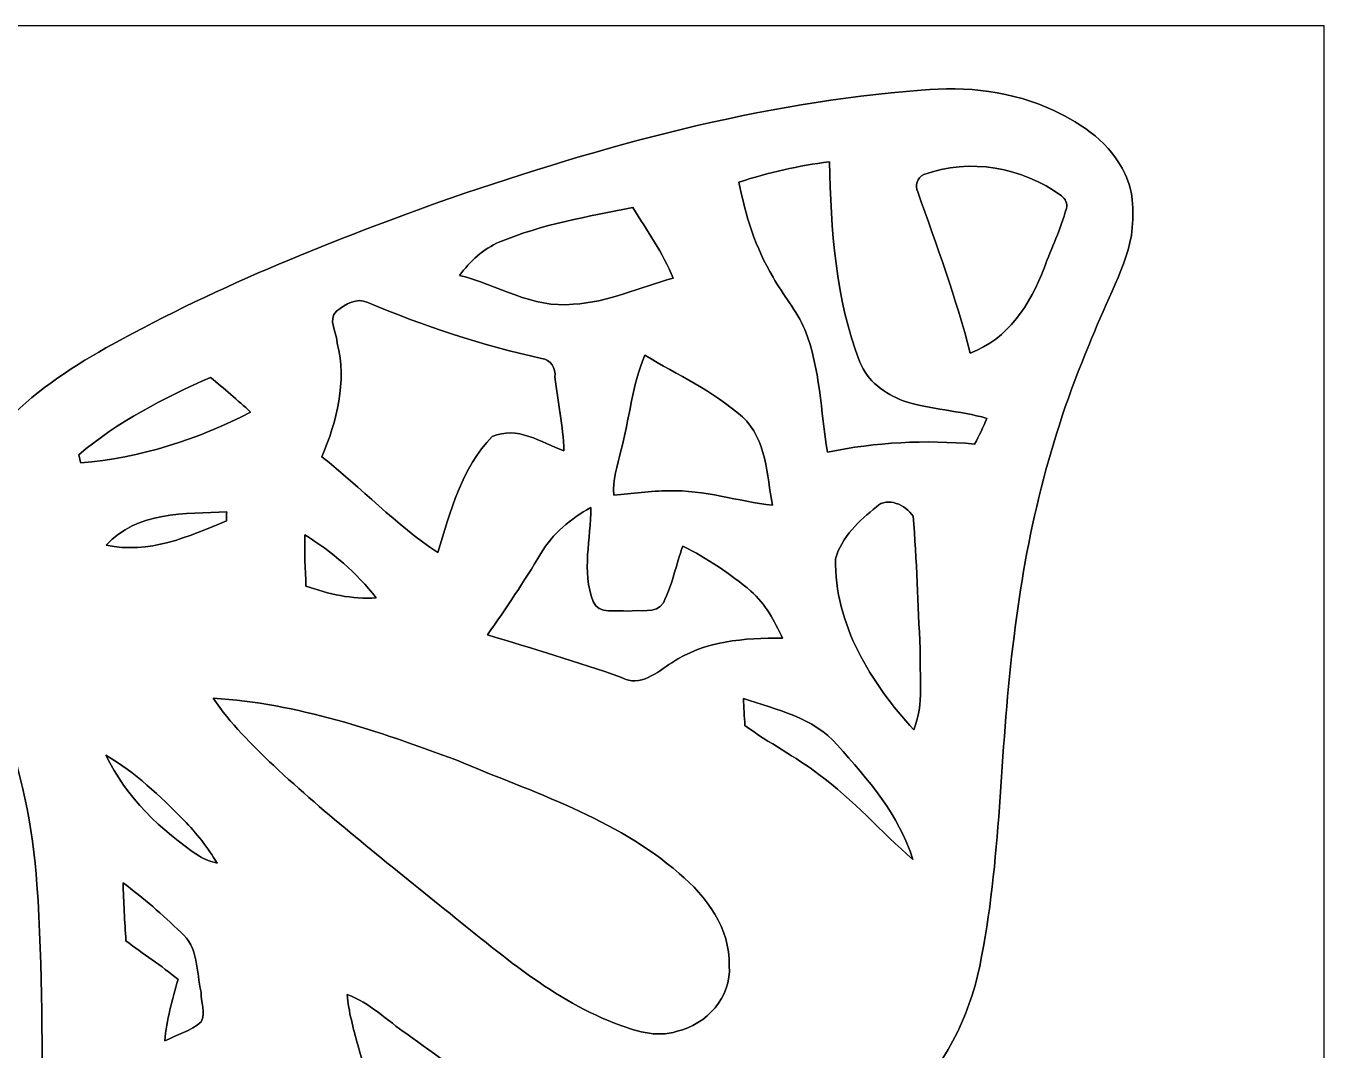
# Model space of a CAD drawing. Header units: centimetres. Extents: x -16.8 to 16.8, y -16.7 to 16.7.
# Drawn here: x 0 to 16.77, y 3.44 to 16.67 of the extents above; entities that cross this region are included whole.
import ezdxf

# ---------------------------------------------------------------- set-up
doc = ezdxf.new("R2010")
doc.units = ezdxf.units.CM
doc.header["$MEASUREMENT"] = 0
doc.layers.add('Layer 1', color=7, linetype='Continuous')

msp = doc.modelspace()

# ---------------------------------------------------------------- linework, layer by layer
at = {"layer": 'Layer 1', "color": 7}
for points, knots in [([(-16.77458, 16.66875), (-16.77458, 16.66875), (16.77458, 16.66875), (16.77458, 16.66875), (16.77458, 16.66875), (16.77458, 16.66875), (16.77458, -16.66875), (16.77458, -16.66875), (16.77458, -16.66875), (16.77458, -16.66875), (-16.77458, -16.66875), (-16.77458, -16.66875), (-16.77458, -16.66875), (-16.77458, -16.66875), (-16.77458, 16.66875), (-16.77458, 16.66875), (-16.77458, 16.66875), (-16.77458, 16.66875), (-16.77458, 16.66875), (-16.77458, 16.66875)], [0, 0, 0, 0, 0.16666667, 0.16666667, 0.16666667, 0.16666667, 0.33333333, 0.33333333, 0.33333333, 0.33333333, 0.5, 0.5, 0.5, 0.5, 0.66666667, 0.66666667, 0.66666667, 0.66666667, 1, 1, 1, 1]), ([(11.56935, 15.83902), (9.48514, 15.68521), (7.45666, 15.11759), (5.4864, 14.44625), (5.4864, 14.44625), (3.9938, 13.91391), (2.51389, 13.32865), (1.1243, 12.56171), (1.1243, 12.56171), (0.63817, 12.28901), (0.15769, 11.99056), (-0.22931, 11.58346), (-0.22931, 11.58346), (-0.63359, 11.84451), (-1.04916, 12.08793), (-1.4672, 12.32606), (-1.4672, 12.32606), (-3.82094, 13.61793), (-6.35494, 14.59054), (-8.98313, 15.14651), (-8.98313, 15.14651), (-10.01324, 15.35148), (-11.06135, 15.55821), (-12.11686, 15.46225), (-12.11686, 15.46225), (-12.77761, 15.41886), (-13.46623, 15.23824), (-13.95695, 14.76834), (-13.95695, 14.76834), (-14.19648, 14.5348), (-14.4339, 14.23705), (-14.4085, 13.88181), (-14.4085, 13.88181), (-14.43249, 13.35969), (-14.21201, 12.87392), (-14.02362, 12.39908), (-14.02362, 12.39908), (-13.12157, 10.26936), (-12.72081, 7.93609), (-12.82136, 5.62681), (-12.82136, 5.62681), (-12.81465, 4.89373), (-12.81677, 4.13314), (-12.5409, 3.44099), (-12.5409, 3.44099), (-12.26679, 2.84939), (-11.80324, 2.33468), (-11.20951, 2.05387), (-11.20951, 2.05387), (-10.32722, 1.63442), (-9.30204, 1.67887), (-8.3753, 1.91523), (-8.3753, 1.91523), (-7.25276, 2.19851), (-6.32848, 2.93335), (-5.43772, 3.63855), (-5.43772, 3.63855), (-5.1629, 3.8421), (-4.91102, 4.08446), (-4.60269, 4.23862), (-4.60269, 4.23862), (-4.98616, 2.85327), (-5.70195, 1.59314), (-6.43467, 0.36759), (-6.43467, 0.36759), (-7.99148, -2.29306), (-10.30182, -4.37515), (-12.2241, -6.75534), (-12.2241, -6.75534), (-12.93424, -7.66904), (-13.65074, -8.63494), (-13.93084, -9.77829), (-13.93084, -9.77829), (-14.09206, -10.36708), (-14.03244, -11.00455), (-13.81972, -11.57252), (-13.81972, -11.57252), (-13.47188, -11.45011), (-13.1505, -11.26243), (-12.79878, -11.14989), (-12.79878, -11.14989), (-11.67836, -10.75055), (-10.46268, -10.87332), (-9.31016, -11.04512), (-9.31016, -11.04512), (-9.16376, -11.05888), (-9.16728, -11.25149), (-9.12707, -11.35168), (-9.12707, -11.35168), (-8.98772, -12.02619), (-8.73972, -12.67248), (-8.46631, -13.3029), (-8.46631, -13.3029), (-8.16363, -13.91144), (-7.84013, -14.52598), (-7.35859, -15.01387), (-7.35859, -15.01387), (-6.94231, -15.45378), (-6.39833, -15.79845), (-5.7852, -15.86124), (-5.7852, -15.86124), (-5.67584, -15.14828), (-5.60423, -14.42826), (-5.43031, -13.72658), (-5.43031, -13.72658), (-5.11704, -12.33241), (-4.60657, -10.97774), (-3.86398, -9.75395), (-3.86398, -9.75395), (-3.39055, -8.99301), (-3.02366, -8.17245), (-2.6737, -7.34942), (-2.6737, -7.34942), (-1.78647, -5.14209), (-1.31339, -2.77707), (-1.18957, -0.40464), (-1.18957, -0.40464), (-1.149, 0.98672), (-1.08268, 2.37702), (-1.05304, 3.76837), (-1.05304, 3.76837), (-1.03646, 4.88915), (-0.95532, 6.01733), (-0.68545, 7.10847), (-0.68545, 7.10847), (-0.63324, 7.35894), (-0.51823, 7.60377), (-0.3302, 7.78087), (-0.3302, 7.78087), (-0.06703, 7.0739), (0.09419, 6.3306), (0.14252, 5.57706), (0.14252, 5.57706), (0.2921, 3.41171), (0.12876, 1.24072), (0.22013, -0.92639), (0.22013, -0.92639), (0.2921, -2.41053), (0.51435, -3.89572), (0.96379, -5.31424), (0.96379, -5.31424), (1.64924, -7.49829), (2.78201, -9.50101), (3.60927, -11.62861), (3.60927, -11.62861), (4.05906, -12.76914), (4.15043, -14.01198), (4.6041, -15.1511), (4.6041, -15.1511), (4.72334, -15.61888), (5.09482, -15.95049), (5.30613, -16.37277), (5.30613, -16.37277), (5.36011, -16.29939), (5.41196, -16.22425), (5.45677, -16.14523), (5.45677, -16.14523), (6.40927, -14.39369), (7.33672, -12.62839), (8.30404, -10.88496), (8.30404, -10.88496), (10.03864, -10.83028), (11.77466, -10.8137), (13.50927, -10.74914), (13.50927, -10.74914), (13.40802, -10.17235), (13.1505, -9.63965), (12.88979, -9.12072), (12.88979, -9.12072), (12.32112, -8.06979), (11.61097, -7.10283), (10.86838, -6.16938), (10.86838, -6.16938), (10.2362, -5.37245), (9.55075, -4.62033), (8.86037, -3.87456), (8.86037, -3.87456), (7.7156, -2.63596), (6.64245, -1.32151), (5.77215, 0.12629), (5.77215, 0.12629), (5.13327, 1.18322), (4.62703, 2.32198), (4.28766, 3.50943), (4.28766, 3.50943), (4.23086, 3.72392), (4.16913, 3.93876), (4.15114, 4.16066), (4.15114, 4.16066), (4.44324, 4.05377), (4.66866, 3.82587), (4.92125, 3.65196), (4.92125, 3.65196), (5.67866, 3.10162), (6.4583, 2.55376), (7.34236, 2.22567), (7.34236, 2.22567), (7.85319, 2.02988), (8.38976, 1.87008), (8.94292, 1.88419), (8.94292, 1.88419), (9.86437, 1.84503), (10.76254, 2.2412), (11.44587, 2.84163), (11.44587, 2.84163), (11.93482, 3.32423), (12.23222, 3.97969), (12.34899, 4.65138), (12.34899, 4.65138), (12.61463, 6.01416), (12.58323, 7.41257), (12.7702, 8.78558), (12.7702, 8.78558), (12.9226, 10.07322), (13.22705, 11.34886), (13.73646, 12.54337), (13.73646, 12.54337), (13.91214, 13.02103), (14.18308, 13.46306), (14.28785, 13.96506), (14.28785, 13.96506), (14.31325, 14.23106), (14.32701, 14.51998), (14.19895, 14.76375), (14.19895, 14.76375), (14.02397, 15.14898), (13.65532, 15.40404), (13.28208, 15.57549), (13.28208, 15.57549), (12.7508, 15.82667), (12.15002, 15.89617), (11.56935, 15.83902)], [0, 0, 0, 0, 0.01694915, 0.01694915, 0.01694915, 0.01694915, 0.03389831, 0.03389831, 0.03389831, 0.03389831, 0.05084746, 0.05084746, 0.05084746, 0.05084746, 0.06779661, 0.06779661, 0.06779661, 0.06779661, 0.08474576, 0.08474576, 0.08474576, 0.08474576, 0.10169492, 0.10169492, 0.10169492, 0.10169492, 0.11864407, 0.11864407, 0.11864407, 0.11864407, 0.13559322, 0.13559322, 0.13559322, 0.13559322, 0.15254237, 0.15254237, 0.15254237, 0.15254237, 0.16949153, 0.16949153, 0.16949153, 0.16949153, 0.18644068, 0.18644068, 0.18644068, 0.18644068, 0.20338983, 0.20338983, 0.20338983, 0.20338983, 0.22033898, 0.22033898, 0.22033898, 0.22033898, 0.23728814, 0.23728814, 0.23728814, 0.23728814, 0.25423729, 0.25423729, 0.25423729, 0.25423729, 0.27118644, 0.27118644, 0.27118644, 0.27118644, 0.28813559, 0.28813559, 0.28813559, 0.28813559, 0.30508475, 0.30508475, 0.30508475, 0.30508475, 0.3220339, 0.3220339, 0.3220339, 0.3220339, 0.33898305, 0.33898305, 0.33898305, 0.33898305, 0.3559322, 0.3559322, 0.3559322, 0.3559322, 0.37288136, 0.37288136, 0.37288136, 0.37288136, 0.38983051, 0.38983051, 0.38983051, 0.38983051, 0.40677966, 0.40677966, 0.40677966, 0.40677966, 0.42372881, 0.42372881, 0.42372881, 0.42372881, 0.44067797, 0.44067797, 0.44067797, 0.44067797, 0.45762712, 0.45762712, 0.45762712, 0.45762712, 0.47457627, 0.47457627, 0.47457627, 0.47457627, 0.49152542, 0.49152542, 0.49152542, 0.49152542, 0.50847458, 0.50847458, 0.50847458, 0.50847458, 0.52542373, 0.52542373, 0.52542373, 0.52542373, 0.54237288, 0.54237288, 0.54237288, 0.54237288, 0.55932203, 0.55932203, 0.55932203, 0.55932203, 0.57627119, 0.57627119, 0.57627119, 0.57627119, 0.59322034, 0.59322034, 0.59322034, 0.59322034, 0.61016949, 0.61016949, 0.61016949, 0.61016949, 0.62711864, 0.62711864, 0.62711864, 0.62711864, 0.6440678, 0.6440678, 0.6440678, 0.6440678, 0.66101695, 0.66101695, 0.66101695, 0.66101695, 0.6779661, 0.6779661, 0.6779661, 0.6779661, 0.69491525, 0.69491525, 0.69491525, 0.69491525, 0.71186441, 0.71186441, 0.71186441, 0.71186441, 0.72881356, 0.72881356, 0.72881356, 0.72881356, 0.74576271, 0.74576271, 0.74576271, 0.74576271, 0.76271186, 0.76271186, 0.76271186, 0.76271186, 0.77966102, 0.77966102, 0.77966102, 0.77966102, 0.79661017, 0.79661017, 0.79661017, 0.79661017, 0.81355932, 0.81355932, 0.81355932, 0.81355932, 0.83050847, 0.83050847, 0.83050847, 0.83050847, 0.84745763, 0.84745763, 0.84745763, 0.84745763, 0.86440678, 0.86440678, 0.86440678, 0.86440678, 0.88135593, 0.88135593, 0.88135593, 0.88135593, 0.89830508, 0.89830508, 0.89830508, 0.89830508, 0.91525424, 0.91525424, 0.91525424, 0.91525424, 0.93220339, 0.93220339, 0.93220339, 0.93220339, 0.94915254, 0.94915254, 0.94915254, 0.94915254, 0.96610169, 0.96610169, 0.96610169, 0.96610169, 1, 1, 1, 1]), ([(11.6011, 14.74893), (12.19165, 14.96695), (12.87956, 14.84595), (13.38192, 14.47518), (13.38192, 14.47518), (13.43166, 14.43637), (13.46588, 14.37746), (13.44436, 14.3129), (13.44436, 14.3129), (13.37557, 14.04726), (13.25069, 13.79961), (13.15649, 13.54243), (13.15649, 13.54243), (12.98434, 13.07677), (12.68942, 12.62239), (12.20188, 12.44388), (12.20188, 12.44388), (12.01984, 13.15226), (11.76972, 13.83877), (11.52384, 14.52598), (11.52384, 14.52598), (11.48221, 14.60782), (11.51714, 14.71083), (11.6011, 14.74893)], [0, 0, 0, 0, 0.14285714, 0.14285714, 0.14285714, 0.14285714, 0.28571429, 0.28571429, 0.28571429, 0.28571429, 0.42857143, 0.42857143, 0.42857143, 0.42857143, 0.57142857, 0.57142857, 0.57142857, 0.57142857, 0.71428571, 0.71428571, 0.71428571, 0.71428571, 1, 1, 1, 1]), ([(9.21385, 14.65192), (9.59344, 14.77716), (9.98573, 14.86535), (10.3826, 14.91403), (10.3826, 14.91403), (10.40271, 14.04197), (10.45916, 13.1505), (10.77701, 12.32852), (10.77701, 12.32852), (10.87155, 12.08229), (11.09804, 11.9193), (11.33651, 11.82864), (11.33651, 11.82864), (11.68788, 11.71328), (12.06394, 11.70376), (12.41813, 11.60145), (12.41813, 11.60145), (12.37156, 11.48821), (12.31829, 11.37779), (12.25973, 11.27019), (12.25973, 11.27019), (11.62297, 11.32452), (10.98268, 11.297), (10.35685, 11.16365), (10.35685, 11.16365), (10.26936, 11.69317), (10.26513, 12.24315), (10.06651, 12.74868), (10.06651, 12.74868), (9.95962, 12.9921), (9.78217, 13.19495), (9.65482, 13.42672), (9.65482, 13.42672), (9.42693, 13.80067), (9.29816, 14.22471), (9.21385, 14.65192)], [0, 0, 0, 0, 0.1, 0.1, 0.1, 0.1, 0.2, 0.2, 0.2, 0.2, 0.3, 0.3, 0.3, 0.3, 0.4, 0.4, 0.4, 0.4, 0.5, 0.5, 0.5, 0.5, 0.6, 0.6, 0.6, 0.6, 0.7, 0.7, 0.7, 0.7, 0.8, 0.8, 0.8, 0.8, 1, 1, 1, 1]), ([(6.12175, 13.87934), (6.66997, 14.11041), (7.26264, 14.2053), (7.84225, 14.32419), (7.84225, 14.32419), (8.02499, 14.02609), (8.23419, 13.73893), (8.3626, 13.41155), (8.3626, 13.41155), (7.93432, 13.29796), (7.52087, 13.09582), (7.07178, 13.07677), (7.07178, 13.07677), (6.54685, 13.01609), (6.09282, 13.32971), (5.6007, 13.44789), (5.6007, 13.44789), (5.74005, 13.62816), (5.90762, 13.79185), (6.12175, 13.87934)], [0, 0, 0, 0, 0.16666667, 0.16666667, 0.16666667, 0.16666667, 0.33333333, 0.33333333, 0.33333333, 0.33333333, 0.5, 0.5, 0.5, 0.5, 0.66666667, 0.66666667, 0.66666667, 0.66666667, 1, 1, 1, 1]), ([(4.01496, 12.98751), (4.12785, 13.07183), (4.27461, 13.17025), (4.41643, 13.09723), (4.41643, 13.09723), (5.14315, 12.7949), (5.89209, 12.53984), (6.66291, 12.3758), (6.66291, 12.3758), (6.77827, 12.35851), (6.85271, 12.25585), (6.83577, 12.13238), (6.83577, 12.13238), (6.8774, 11.81664), (6.94055, 11.50161), (6.95219, 11.1827), (6.95219, 11.1827), (6.65939, 11.28924), (6.34541, 11.51149), (6.02615, 11.36544), (6.02615, 11.36544), (5.62857, 10.96222), (5.48287, 10.39389), (5.32095, 9.86896), (5.32095, 9.86896), (4.78049, 10.22879), (4.33141, 10.70539), (3.82199, 11.10544), (3.82199, 11.10544), (4.02096, 11.56194), (4.14726, 12.07629), (4.02308, 12.57053), (4.02308, 12.57053), (4.02661, 12.70035), (3.88902, 12.87956), (4.01496, 12.98751)], [0, 0, 0, 0, 0.1, 0.1, 0.1, 0.1, 0.2, 0.2, 0.2, 0.2, 0.3, 0.3, 0.3, 0.3, 0.4, 0.4, 0.4, 0.4, 0.5, 0.5, 0.5, 0.5, 0.6, 0.6, 0.6, 0.6, 0.7, 0.7, 0.7, 0.7, 0.8, 0.8, 0.8, 0.8, 1, 1, 1, 1]), ([(7.68703, 11.18094), (7.79886, 11.59087), (7.83096, 12.02196), (7.99712, 12.41566), (7.99712, 12.41566), (8.42433, 12.16413), (8.88365, 11.95141), (9.25795, 11.62085), (9.25795, 11.62085), (9.57474, 11.32487), (9.5698, 10.8712), (9.64777, 10.47856), (9.64777, 10.47856), (9.19974, 10.53077), (8.76335, 10.67999), (8.30827, 10.66624), (8.30827, 10.66624), (8.06944, 10.66624), (7.83378, 10.62637), (7.59672, 10.61014), (7.59672, 10.61014), (7.57414, 10.80453), (7.64646, 10.99326), (7.68703, 11.18094)], [0, 0, 0, 0, 0.14285714, 0.14285714, 0.14285714, 0.14285714, 0.28571429, 0.28571429, 0.28571429, 0.28571429, 0.42857143, 0.42857143, 0.42857143, 0.42857143, 0.57142857, 0.57142857, 0.57142857, 0.57142857, 0.71428571, 0.71428571, 0.71428571, 0.71428571, 1, 1, 1, 1]), ([(0.68263, 11.13155), (1.18674, 11.56017), (1.78188, 11.86498), (2.38407, 12.13132), (2.38407, 12.13132), (2.56046, 11.98598), (2.73403, 11.8364), (2.90371, 11.68259), (2.90371, 11.68259), (2.22497, 11.32593), (1.47285, 11.09098), (0.70732, 11.02536), (0.70732, 11.02536), (0.70132, 11.05182), (0.68897, 11.10509), (0.68263, 11.13155)], [0, 0, 0, 0, 0.2, 0.2, 0.2, 0.2, 0.4, 0.4, 0.4, 0.4, 0.6, 0.6, 0.6, 0.6, 1, 1, 1, 1]), ([(10.9915, 10.46021), (11.13402, 10.59709), (11.36932, 10.48067), (11.46351, 10.34027), (11.46351, 10.34027), (11.51255, 9.77018), (11.52701, 9.19727), (11.55453, 8.62577), (11.55453, 8.62577), (11.54465, 8.27864), (11.60921, 7.91069), (11.47198, 7.58014), (11.47198, 7.58014), (10.92094, 8.18268), (10.44399, 8.94539), (10.46127, 9.78888), (10.46127, 9.78888), (10.54065, 10.0711), (10.77031, 10.281), (10.9915, 10.46021)], [0, 0, 0, 0, 0.16666667, 0.16666667, 0.16666667, 0.16666667, 0.33333333, 0.33333333, 0.33333333, 0.33333333, 0.5, 0.5, 0.5, 0.5, 0.66666667, 0.66666667, 0.66666667, 0.66666667, 1, 1, 1, 1]), ([(6.6548, 9.85767), (6.80508, 10.11449), (7.04144, 10.30499), (7.29756, 10.44998), (7.29756, 10.44998), (7.30532, 10.04605), (7.17409, 9.62589), (7.33143, 9.23607), (7.33143, 9.23607), (7.39669, 9.05722), (7.63834, 9.13871), (7.77875, 9.1126), (7.77875, 9.1126), (7.92162, 9.138), (8.14387, 9.06674), (8.23701, 9.2202), (8.23701, 9.2202), (8.35342, 9.45127), (8.39929, 9.71021), (8.48889, 9.95221), (8.48889, 9.95221), (8.80427, 9.79417), (9.09955, 9.59697), (9.36872, 9.36872), (9.36872, 9.36872), (9.55887, 9.21032), (9.67352, 8.98278), (9.77724, 8.76159), (9.77724, 8.76159), (9.28511, 8.7697), (8.76617, 8.72596), (8.34496, 8.44621), (8.34496, 8.44621), (8.15516, 8.32414), (7.94067, 8.12306), (7.69761, 8.25676), (7.69761, 8.25676), (7.12576, 8.45926), (6.54297, 8.62718), (5.96406, 8.8071), (5.96406, 8.8071), (6.20607, 9.14929), (6.43996, 9.49748), (6.6548, 9.85767)], [0, 0, 0, 0, 0.08333333, 0.08333333, 0.08333333, 0.08333333, 0.16666667, 0.16666667, 0.16666667, 0.16666667, 0.25, 0.25, 0.25, 0.25, 0.33333333, 0.33333333, 0.33333333, 0.33333333, 0.41666667, 0.41666667, 0.41666667, 0.41666667, 0.5, 0.5, 0.5, 0.5, 0.58333333, 0.58333333, 0.58333333, 0.58333333, 0.66666667, 0.66666667, 0.66666667, 0.66666667, 0.75, 0.75, 0.75, 0.75, 0.83333333, 0.83333333, 0.83333333, 0.83333333, 1, 1, 1, 1]), ([(1.03752, 9.96527), (1.43016, 10.39989), (2.05916, 10.37026), (2.59397, 10.3946), (2.59397, 10.3946), (2.59362, 10.36602), (2.59256, 10.30887), (2.59186, 10.2803), (2.59186, 10.2803), (2.10361, 10.07039), (1.57903, 9.84567), (1.03752, 9.96527)], [0, 0, 0, 0, 0.25, 0.25, 0.25, 0.25, 0.5, 0.5, 0.5, 0.5, 1, 1, 1, 1]), ([(3.60574, 10.09615), (3.95429, 9.87884), (4.27249, 9.60861), (4.52649, 9.28441), (4.52649, 9.28441), (4.21675, 9.25971), (3.90913, 9.33485), (3.61809, 9.43434), (3.61809, 9.43434), (3.61315, 9.65482), (3.59339, 9.87566), (3.60574, 10.09615)], [0, 0, 0, 0, 0.25, 0.25, 0.25, 0.25, 0.5, 0.5, 0.5, 0.5, 1, 1, 1, 1]), ([(2.42006, 7.98654), (3.50767, 7.92409), (4.55189, 7.56179), (5.56648, 7.18749), (5.56648, 7.18749), (6.55567, 6.76734), (7.61506, 6.44313), (8.44127, 5.72523), (8.44127, 5.72523), (8.79299, 5.42678), (9.10308, 5.01897), (9.08685, 4.53319), (9.08685, 4.53319), (9.12354, 4.13279), (8.79263, 3.77014), (8.4134, 3.68794), (8.4134, 3.68794), (8.1407, 3.59445), (7.86095, 3.69711), (7.60448, 3.79166), (7.60448, 3.79166), (6.74723, 4.12468), (6.05861, 4.75086), (5.34705, 5.31248), (5.34705, 5.31248), (4.62139, 5.90127), (3.88479, 6.47876), (3.20111, 7.11694), (3.20111, 7.11694), (2.92417, 7.39034), (2.6349, 7.65951), (2.42006, 7.98654)], [0, 0, 0, 0, 0.11111111, 0.11111111, 0.11111111, 0.11111111, 0.22222222, 0.22222222, 0.22222222, 0.22222222, 0.33333333, 0.33333333, 0.33333333, 0.33333333, 0.44444444, 0.44444444, 0.44444444, 0.44444444, 0.55555556, 0.55555556, 0.55555556, 0.55555556, 0.66666667, 0.66666667, 0.66666667, 0.66666667, 0.77777778, 0.77777778, 0.77777778, 0.77777778, 1, 1, 1, 1]), ([(9.27171, 7.98548), (9.69716, 7.83766), (10.1787, 7.74206), (10.48526, 7.38117), (10.48526, 7.38117), (10.87931, 6.94231), (11.28571, 6.47912), (11.46034, 5.90409), (11.46034, 5.90409), (11.04971, 6.26286), (10.69093, 6.68091), (10.24749, 7.00158), (10.24749, 7.00158), (9.94516, 7.23724), (9.60014, 7.40798), (9.29146, 7.63411), (9.29146, 7.63411), (9.28299, 7.75194), (9.277, 7.868), (9.27171, 7.98548)], [0, 0, 0, 0, 0.16666667, 0.16666667, 0.16666667, 0.16666667, 0.33333333, 0.33333333, 0.33333333, 0.33333333, 0.5, 0.5, 0.5, 0.5, 0.66666667, 0.66666667, 0.66666667, 0.66666667, 1, 1, 1, 1]), ([(1.03223, 7.25382), (1.41005, 7.02874), (1.7332, 6.72606), (2.03835, 6.41279), (2.03835, 6.41279), (2.2031, 6.24487), (2.35338, 6.06108), (2.46944, 5.85576), (2.46944, 5.85576), (2.39148, 5.88081), (2.31175, 5.90268), (2.2419, 5.94642), (2.2419, 5.94642), (1.74625, 6.2805), (1.29328, 6.70772), (1.03223, 7.25382)], [0, 0, 0, 0, 0.2, 0.2, 0.2, 0.2, 0.4, 0.4, 0.4, 0.4, 0.6, 0.6, 0.6, 0.6, 1, 1, 1, 1]), ([(1.25413, 5.60564), (1.51589, 5.40702), (1.76565, 5.19254), (2.00201, 4.96464), (2.00201, 4.96464), (2.22991, 4.77732), (2.2038, 4.45417), (2.26201, 4.19276), (2.26201, 4.19276), (2.25743, 4.0707), (2.33186, 3.92395), (2.26201, 3.80753), (2.26201, 3.80753), (2.13113, 3.68723), (1.95051, 3.64137), (1.79458, 3.5627), (1.79458, 3.5627), (1.81257, 3.83364), (1.89442, 4.09504), (1.96497, 4.35575), (1.96497, 4.35575), (1.74943, 4.5339), (1.51553, 4.68736), (1.29117, 4.85387), (1.29117, 4.85387), (1.27776, 5.10434), (1.26153, 5.35481), (1.25413, 5.60564)], [0, 0, 0, 0, 0.125, 0.125, 0.125, 0.125, 0.25, 0.25, 0.25, 0.25, 0.375, 0.375, 0.375, 0.375, 0.5, 0.5, 0.5, 0.5, 0.625, 0.625, 0.625, 0.625, 0.75, 0.75, 0.75, 0.75, 1, 1, 1, 1])]:
    msp.add_open_spline(points, degree=3, knots=knots, dxfattribs=at)
at = {"layer": 'Layer 1', "color": 251}
for points, knots in [([(11.56935, 15.83902), (12.15002, 15.89617), (12.7508, 15.82667), (13.28208, 15.57549), (13.28208, 15.57549), (13.65532, 15.40404), (14.02397, 15.14898), (14.19895, 14.76375), (14.19895, 14.76375), (14.32701, 14.51998), (14.31325, 14.23106), (14.28785, 13.96506), (14.28785, 13.96506), (14.18308, 13.46306), (13.91214, 13.02103), (13.73646, 12.54337), (13.73646, 12.54337), (13.22705, 11.34886), (12.9226, 10.07322), (12.7702, 8.78558), (12.7702, 8.78558), (12.58323, 7.41257), (12.61463, 6.01416), (12.34899, 4.65138), (12.34899, 4.65138), (12.23222, 3.97969), (11.93482, 3.32423), (11.44587, 2.84163), (11.44587, 2.84163), (10.76254, 2.2412), (9.86437, 1.84503), (8.94292, 1.88419), (8.94292, 1.88419), (8.38976, 1.87008), (7.85319, 2.02988), (7.34236, 2.22567), (7.34236, 2.22567), (6.4583, 2.55376), (5.67866, 3.10162), (4.92125, 3.65196), (4.92125, 3.65196), (4.66866, 3.82587), (4.44324, 4.05377), (4.15114, 4.16066), (4.15114, 4.16066), (4.16913, 3.93876), (4.23086, 3.72392), (4.28766, 3.50943), (4.28766, 3.50943), (4.62703, 2.32198), (5.13327, 1.18322), (5.77215, 0.12629), (5.77215, 0.12629), (6.64245, -1.32151), (7.7156, -2.63596), (8.86037, -3.87456), (8.86037, -3.87456), (9.55075, -4.62033), (10.2362, -5.37245), (10.86838, -6.16938), (10.86838, -6.16938), (11.61097, -7.10283), (12.32112, -8.06979), (12.88979, -9.12072), (12.88979, -9.12072), (13.1505, -9.63965), (13.40802, -10.17235), (13.50927, -10.74914), (13.50927, -10.74914), (11.77466, -10.8137), (10.03864, -10.83028), (8.30404, -10.88496), (8.30404, -10.88496), (7.33672, -12.62839), (6.40927, -14.39369), (5.45677, -16.14523), (5.45677, -16.14523), (5.41196, -16.22425), (5.36011, -16.29939), (5.30613, -16.37277), (5.30613, -16.37277), (5.09482, -15.95049), (4.72334, -15.61888), (4.6041, -15.1511), (4.6041, -15.1511), (4.15043, -14.01198), (4.05906, -12.76914), (3.60927, -11.62861), (3.60927, -11.62861), (2.78201, -9.50101), (1.64924, -7.49829), (0.96379, -5.31424), (0.96379, -5.31424), (0.51435, -3.89572), (0.2921, -2.41053), (0.22013, -0.92639), (0.22013, -0.92639), (0.12876, 1.24072), (0.2921, 3.41171), (0.14252, 5.57706), (0.14252, 5.57706), (0.09419, 6.3306), (-0.06703, 7.0739), (-0.3302, 7.78087), (-0.3302, 7.78087), (-0.51823, 7.60377), (-0.63324, 7.35894), (-0.68545, 7.10847), (-0.68545, 7.10847), (-0.95532, 6.01733), (-1.03646, 4.88915), (-1.05304, 3.76837), (-1.05304, 3.76837), (-1.08268, 2.37702), (-1.149, 0.98672), (-1.18957, -0.40464), (-1.18957, -0.40464), (-1.31339, -2.77707), (-1.78647, -5.14209), (-2.6737, -7.34942), (-2.6737, -7.34942), (-3.02366, -8.17245), (-3.39055, -8.99301), (-3.86398, -9.75395), (-3.86398, -9.75395), (-4.60657, -10.97774), (-5.11704, -12.33241), (-5.43031, -13.72658), (-5.43031, -13.72658), (-5.60423, -14.42826), (-5.67584, -15.14828), (-5.7852, -15.86124), (-5.7852, -15.86124), (-6.39833, -15.79845), (-6.94231, -15.45378), (-7.35859, -15.01387), (-7.35859, -15.01387), (-7.84013, -14.52598), (-8.16363, -13.91144), (-8.46631, -13.3029), (-8.46631, -13.3029), (-8.73972, -12.67248), (-8.98772, -12.02619), (-9.12707, -11.35168), (-9.12707, -11.35168), (-9.16728, -11.25149), (-9.16376, -11.05888), (-9.31016, -11.04512), (-9.31016, -11.04512), (-10.46268, -10.87332), (-11.67836, -10.75055), (-12.79878, -11.14989), (-12.79878, -11.14989), (-13.1505, -11.26243), (-13.47188, -11.45011), (-13.81972, -11.57252), (-13.81972, -11.57252), (-14.03244, -11.00455), (-14.09206, -10.36708), (-13.93084, -9.77829), (-13.93084, -9.77829), (-13.65074, -8.63494), (-12.93424, -7.66904), (-12.2241, -6.75534), (-12.2241, -6.75534), (-10.30182, -4.37515), (-7.99148, -2.29306), (-6.43467, 0.36759), (-6.43467, 0.36759), (-5.70195, 1.59314), (-4.98616, 2.85327), (-4.60269, 4.23862), (-4.60269, 4.23862), (-4.91102, 4.08446), (-5.1629, 3.8421), (-5.43772, 3.63855), (-5.43772, 3.63855), (-6.32848, 2.93335), (-7.25276, 2.19851), (-8.3753, 1.91523), (-8.3753, 1.91523), (-9.30204, 1.67887), (-10.32722, 1.63442), (-11.20951, 2.05387), (-11.20951, 2.05387), (-11.80324, 2.33468), (-12.26679, 2.84939), (-12.5409, 3.44099), (-12.5409, 3.44099), (-12.81677, 4.13314), (-12.81465, 4.89373), (-12.82136, 5.62681), (-12.82136, 5.62681), (-12.72081, 7.93609), (-13.12157, 10.26936), (-14.02362, 12.39908), (-14.02362, 12.39908), (-14.21201, 12.87392), (-14.43249, 13.35969), (-14.4085, 13.88181), (-14.4085, 13.88181), (-14.4339, 14.23705), (-14.19648, 14.5348), (-13.95695, 14.76834), (-13.95695, 14.76834), (-13.46623, 15.23824), (-12.77761, 15.41886), (-12.11686, 15.46225), (-12.11686, 15.46225), (-11.06135, 15.55821), (-10.01324, 15.35148), (-8.98313, 15.14651), (-8.98313, 15.14651), (-6.35494, 14.59054), (-3.82094, 13.61793), (-1.4672, 12.32606), (-1.4672, 12.32606), (-1.04916, 12.08793), (-0.63359, 11.84451), (-0.22931, 11.58346), (-0.22931, 11.58346), (0.15769, 11.99056), (0.63817, 12.28901), (1.1243, 12.56171), (1.1243, 12.56171), (2.51389, 13.32865), (3.9938, 13.91391), (5.4864, 14.44625), (5.4864, 14.44625), (7.45666, 15.11759), (9.48514, 15.68521), (11.56935, 15.83902), (11.56935, 15.83902), (11.56935, 15.83902), (11.56935, 15.83902), (11.56935, 15.83902)], [0, 0, 0, 0, 0.01666667, 0.01666667, 0.01666667, 0.01666667, 0.03333333, 0.03333333, 0.03333333, 0.03333333, 0.05, 0.05, 0.05, 0.05, 0.06666667, 0.06666667, 0.06666667, 0.06666667, 0.08333333, 0.08333333, 0.08333333, 0.08333333, 0.1, 0.1, 0.1, 0.1, 0.11666667, 0.11666667, 0.11666667, 0.11666667, 0.13333333, 0.13333333, 0.13333333, 0.13333333, 0.15, 0.15, 0.15, 0.15, 0.16666667, 0.16666667, 0.16666667, 0.16666667, 0.18333333, 0.18333333, 0.18333333, 0.18333333, 0.2, 0.2, 0.2, 0.2, 0.21666667, 0.21666667, 0.21666667, 0.21666667, 0.23333333, 0.23333333, 0.23333333, 0.23333333, 0.25, 0.25, 0.25, 0.25, 0.26666667, 0.26666667, 0.26666667, 0.26666667, 0.28333333, 0.28333333, 0.28333333, 0.28333333, 0.3, 0.3, 0.3, 0.3, 0.31666667, 0.31666667, 0.31666667, 0.31666667, 0.33333333, 0.33333333, 0.33333333, 0.33333333, 0.35, 0.35, 0.35, 0.35, 0.36666667, 0.36666667, 0.36666667, 0.36666667, 0.38333333, 0.38333333, 0.38333333, 0.38333333, 0.4, 0.4, 0.4, 0.4, 0.41666667, 0.41666667, 0.41666667, 0.41666667, 0.43333333, 0.43333333, 0.43333333, 0.43333333, 0.45, 0.45, 0.45, 0.45, 0.46666667, 0.46666667, 0.46666667, 0.46666667, 0.48333333, 0.48333333, 0.48333333, 0.48333333, 0.5, 0.5, 0.5, 0.5, 0.51666667, 0.51666667, 0.51666667, 0.51666667, 0.53333333, 0.53333333, 0.53333333, 0.53333333, 0.55, 0.55, 0.55, 0.55, 0.56666667, 0.56666667, 0.56666667, 0.56666667, 0.58333333, 0.58333333, 0.58333333, 0.58333333, 0.6, 0.6, 0.6, 0.6, 0.61666667, 0.61666667, 0.61666667, 0.61666667, 0.63333333, 0.63333333, 0.63333333, 0.63333333, 0.65, 0.65, 0.65, 0.65, 0.66666667, 0.66666667, 0.66666667, 0.66666667, 0.68333333, 0.68333333, 0.68333333, 0.68333333, 0.7, 0.7, 0.7, 0.7, 0.71666667, 0.71666667, 0.71666667, 0.71666667, 0.73333333, 0.73333333, 0.73333333, 0.73333333, 0.75, 0.75, 0.75, 0.75, 0.76666667, 0.76666667, 0.76666667, 0.76666667, 0.78333333, 0.78333333, 0.78333333, 0.78333333, 0.8, 0.8, 0.8, 0.8, 0.81666667, 0.81666667, 0.81666667, 0.81666667, 0.83333333, 0.83333333, 0.83333333, 0.83333333, 0.85, 0.85, 0.85, 0.85, 0.86666667, 0.86666667, 0.86666667, 0.86666667, 0.88333333, 0.88333333, 0.88333333, 0.88333333, 0.9, 0.9, 0.9, 0.9, 0.91666667, 0.91666667, 0.91666667, 0.91666667, 0.93333333, 0.93333333, 0.93333333, 0.93333333, 0.95, 0.95, 0.95, 0.95, 0.96666667, 0.96666667, 0.96666667, 0.96666667, 1, 1, 1, 1]), ([(11.6011, 14.74893), (11.51714, 14.71083), (11.48221, 14.60782), (11.52384, 14.52598), (11.52384, 14.52598), (11.76972, 13.83877), (12.01984, 13.15226), (12.20188, 12.44388), (12.20188, 12.44388), (12.68942, 12.62239), (12.98434, 13.07677), (13.15649, 13.54243), (13.15649, 13.54243), (13.25069, 13.79961), (13.37557, 14.04726), (13.44436, 14.3129), (13.44436, 14.3129), (13.46588, 14.37746), (13.43166, 14.43637), (13.38192, 14.47518), (13.38192, 14.47518), (12.87956, 14.84595), (12.19165, 14.96695), (11.6011, 14.74893), (11.6011, 14.74893), (11.6011, 14.74893), (11.6011, 14.74893), (11.6011, 14.74893)], [0, 0, 0, 0, 0.125, 0.125, 0.125, 0.125, 0.25, 0.25, 0.25, 0.25, 0.375, 0.375, 0.375, 0.375, 0.5, 0.5, 0.5, 0.5, 0.625, 0.625, 0.625, 0.625, 0.75, 0.75, 0.75, 0.75, 1, 1, 1, 1]), ([(9.21385, 14.65192), (9.29816, 14.22471), (9.42693, 13.80067), (9.65482, 13.42672), (9.65482, 13.42672), (9.78217, 13.19495), (9.95962, 12.9921), (10.06651, 12.74868), (10.06651, 12.74868), (10.26513, 12.24315), (10.26936, 11.69317), (10.35685, 11.16365), (10.35685, 11.16365), (10.98268, 11.297), (11.62297, 11.32452), (12.25973, 11.27019), (12.25973, 11.27019), (12.31829, 11.37779), (12.37156, 11.48821), (12.41813, 11.60145), (12.41813, 11.60145), (12.06394, 11.70376), (11.68788, 11.71328), (11.33651, 11.82864), (11.33651, 11.82864), (11.09804, 11.9193), (10.87155, 12.08229), (10.77701, 12.32852), (10.77701, 12.32852), (10.45916, 13.1505), (10.40271, 14.04197), (10.3826, 14.91403), (10.3826, 14.91403), (9.98573, 14.86535), (9.59344, 14.77716), (9.21385, 14.65192), (9.21385, 14.65192), (9.21385, 14.65192), (9.21385, 14.65192), (9.21385, 14.65192)], [0, 0, 0, 0, 0.09090909, 0.09090909, 0.09090909, 0.09090909, 0.18181818, 0.18181818, 0.18181818, 0.18181818, 0.27272727, 0.27272727, 0.27272727, 0.27272727, 0.36363636, 0.36363636, 0.36363636, 0.36363636, 0.45454545, 0.45454545, 0.45454545, 0.45454545, 0.54545455, 0.54545455, 0.54545455, 0.54545455, 0.63636364, 0.63636364, 0.63636364, 0.63636364, 0.72727273, 0.72727273, 0.72727273, 0.72727273, 0.81818182, 0.81818182, 0.81818182, 0.81818182, 1, 1, 1, 1]), ([(6.12175, 13.87934), (5.90762, 13.79185), (5.74005, 13.62816), (5.6007, 13.44789), (5.6007, 13.44789), (6.09282, 13.32971), (6.54685, 13.01609), (7.07178, 13.07677), (7.07178, 13.07677), (7.52087, 13.09582), (7.93432, 13.29796), (8.3626, 13.41155), (8.3626, 13.41155), (8.23419, 13.73893), (8.02499, 14.02609), (7.84225, 14.32419), (7.84225, 14.32419), (7.26264, 14.2053), (6.66997, 14.11041), (6.12175, 13.87934), (6.12175, 13.87934), (6.12175, 13.87934), (6.12175, 13.87934), (6.12175, 13.87934)], [0, 0, 0, 0, 0.14285714, 0.14285714, 0.14285714, 0.14285714, 0.28571429, 0.28571429, 0.28571429, 0.28571429, 0.42857143, 0.42857143, 0.42857143, 0.42857143, 0.57142857, 0.57142857, 0.57142857, 0.57142857, 0.71428571, 0.71428571, 0.71428571, 0.71428571, 1, 1, 1, 1]), ([(4.01496, 12.98751), (3.88902, 12.87956), (4.02661, 12.70035), (4.02308, 12.57053), (4.02308, 12.57053), (4.14726, 12.07629), (4.02096, 11.56194), (3.82199, 11.10544), (3.82199, 11.10544), (4.33141, 10.70539), (4.78049, 10.22879), (5.32095, 9.86896), (5.32095, 9.86896), (5.48287, 10.39389), (5.62857, 10.96222), (6.02615, 11.36544), (6.02615, 11.36544), (6.34541, 11.51149), (6.65939, 11.28924), (6.95219, 11.1827), (6.95219, 11.1827), (6.94055, 11.50161), (6.8774, 11.81664), (6.83577, 12.13238), (6.83577, 12.13238), (6.85271, 12.25585), (6.77827, 12.35851), (6.66291, 12.3758), (6.66291, 12.3758), (5.89209, 12.53984), (5.14315, 12.7949), (4.41643, 13.09723), (4.41643, 13.09723), (4.27461, 13.17025), (4.12785, 13.07183), (4.01496, 12.98751), (4.01496, 12.98751), (4.01496, 12.98751), (4.01496, 12.98751), (4.01496, 12.98751)], [0, 0, 0, 0, 0.09090909, 0.09090909, 0.09090909, 0.09090909, 0.18181818, 0.18181818, 0.18181818, 0.18181818, 0.27272727, 0.27272727, 0.27272727, 0.27272727, 0.36363636, 0.36363636, 0.36363636, 0.36363636, 0.45454545, 0.45454545, 0.45454545, 0.45454545, 0.54545455, 0.54545455, 0.54545455, 0.54545455, 0.63636364, 0.63636364, 0.63636364, 0.63636364, 0.72727273, 0.72727273, 0.72727273, 0.72727273, 0.81818182, 0.81818182, 0.81818182, 0.81818182, 1, 1, 1, 1]), ([(7.68703, 11.18094), (7.64646, 10.99326), (7.57414, 10.80453), (7.59672, 10.61014), (7.59672, 10.61014), (7.83378, 10.62637), (8.06944, 10.66624), (8.30827, 10.66624), (8.30827, 10.66624), (8.76335, 10.67999), (9.19974, 10.53077), (9.64777, 10.47856), (9.64777, 10.47856), (9.5698, 10.8712), (9.57474, 11.32487), (9.25795, 11.62085), (9.25795, 11.62085), (8.88365, 11.95141), (8.42433, 12.16413), (7.99712, 12.41566), (7.99712, 12.41566), (7.83096, 12.02196), (7.79886, 11.59087), (7.68703, 11.18094), (7.68703, 11.18094), (7.68703, 11.18094), (7.68703, 11.18094), (7.68703, 11.18094)], [0, 0, 0, 0, 0.125, 0.125, 0.125, 0.125, 0.25, 0.25, 0.25, 0.25, 0.375, 0.375, 0.375, 0.375, 0.5, 0.5, 0.5, 0.5, 0.625, 0.625, 0.625, 0.625, 0.75, 0.75, 0.75, 0.75, 1, 1, 1, 1]), ([(0.68263, 11.13155), (0.68897, 11.10509), (0.70132, 11.05182), (0.70732, 11.02536), (0.70732, 11.02536), (1.47285, 11.09098), (2.22497, 11.32593), (2.90371, 11.68259), (2.90371, 11.68259), (2.73403, 11.8364), (2.56046, 11.98598), (2.38407, 12.13132), (2.38407, 12.13132), (1.78188, 11.86498), (1.18674, 11.56017), (0.68263, 11.13155), (0.68263, 11.13155), (0.68263, 11.13155), (0.68263, 11.13155), (0.68263, 11.13155)], [0, 0, 0, 0, 0.16666667, 0.16666667, 0.16666667, 0.16666667, 0.33333333, 0.33333333, 0.33333333, 0.33333333, 0.5, 0.5, 0.5, 0.5, 0.66666667, 0.66666667, 0.66666667, 0.66666667, 1, 1, 1, 1]), ([(10.9915, 10.46021), (10.77031, 10.281), (10.54065, 10.0711), (10.46127, 9.78888), (10.46127, 9.78888), (10.44399, 8.94539), (10.92094, 8.18268), (11.47198, 7.58014), (11.47198, 7.58014), (11.60921, 7.91069), (11.54465, 8.27864), (11.55453, 8.62577), (11.55453, 8.62577), (11.52701, 9.19727), (11.51255, 9.77018), (11.46351, 10.34027), (11.46351, 10.34027), (11.36932, 10.48067), (11.13402, 10.59709), (10.9915, 10.46021), (10.9915, 10.46021), (10.9915, 10.46021), (10.9915, 10.46021), (10.9915, 10.46021)], [0, 0, 0, 0, 0.14285714, 0.14285714, 0.14285714, 0.14285714, 0.28571429, 0.28571429, 0.28571429, 0.28571429, 0.42857143, 0.42857143, 0.42857143, 0.42857143, 0.57142857, 0.57142857, 0.57142857, 0.57142857, 0.71428571, 0.71428571, 0.71428571, 0.71428571, 1, 1, 1, 1]), ([(6.6548, 9.85767), (6.43996, 9.49748), (6.20607, 9.14929), (5.96406, 8.8071), (5.96406, 8.8071), (6.54297, 8.62718), (7.12576, 8.45926), (7.69761, 8.25676), (7.69761, 8.25676), (7.94067, 8.12306), (8.15516, 8.32414), (8.34496, 8.44621), (8.34496, 8.44621), (8.76617, 8.72596), (9.28511, 8.7697), (9.77724, 8.76159), (9.77724, 8.76159), (9.67352, 8.98278), (9.55887, 9.21032), (9.36872, 9.36872), (9.36872, 9.36872), (9.09955, 9.59697), (8.80427, 9.79417), (8.48889, 9.95221), (8.48889, 9.95221), (8.39929, 9.71021), (8.35342, 9.45127), (8.23701, 9.2202), (8.23701, 9.2202), (8.14387, 9.06674), (7.92162, 9.138), (7.77875, 9.1126), (7.77875, 9.1126), (7.63834, 9.13871), (7.39669, 9.05722), (7.33143, 9.23607), (7.33143, 9.23607), (7.17409, 9.62589), (7.30532, 10.04605), (7.29756, 10.44998), (7.29756, 10.44998), (7.04144, 10.30499), (6.80508, 10.11449), (6.6548, 9.85767), (6.6548, 9.85767), (6.6548, 9.85767), (6.6548, 9.85767), (6.6548, 9.85767)], [0, 0, 0, 0, 0.07692308, 0.07692308, 0.07692308, 0.07692308, 0.15384615, 0.15384615, 0.15384615, 0.15384615, 0.23076923, 0.23076923, 0.23076923, 0.23076923, 0.30769231, 0.30769231, 0.30769231, 0.30769231, 0.38461538, 0.38461538, 0.38461538, 0.38461538, 0.46153846, 0.46153846, 0.46153846, 0.46153846, 0.53846154, 0.53846154, 0.53846154, 0.53846154, 0.61538462, 0.61538462, 0.61538462, 0.61538462, 0.69230769, 0.69230769, 0.69230769, 0.69230769, 0.76923077, 0.76923077, 0.76923077, 0.76923077, 0.84615385, 0.84615385, 0.84615385, 0.84615385, 1, 1, 1, 1]), ([(1.03752, 9.96527), (1.57903, 9.84567), (2.10361, 10.07039), (2.59186, 10.2803), (2.59186, 10.2803), (2.59256, 10.30887), (2.59362, 10.36602), (2.59397, 10.3946), (2.59397, 10.3946), (2.05916, 10.37026), (1.43016, 10.39989), (1.03752, 9.96527), (1.03752, 9.96527), (1.03752, 9.96527), (1.03752, 9.96527), (1.03752, 9.96527)], [0, 0, 0, 0, 0.2, 0.2, 0.2, 0.2, 0.4, 0.4, 0.4, 0.4, 0.6, 0.6, 0.6, 0.6, 1, 1, 1, 1]), ([(3.60574, 10.09615), (3.59339, 9.87566), (3.61315, 9.65482), (3.61809, 9.43434), (3.61809, 9.43434), (3.90913, 9.33485), (4.21675, 9.25971), (4.52649, 9.28441), (4.52649, 9.28441), (4.27249, 9.60861), (3.95429, 9.87884), (3.60574, 10.09615), (3.60574, 10.09615), (3.60574, 10.09615), (3.60574, 10.09615), (3.60574, 10.09615)], [0, 0, 0, 0, 0.2, 0.2, 0.2, 0.2, 0.4, 0.4, 0.4, 0.4, 0.6, 0.6, 0.6, 0.6, 1, 1, 1, 1]), ([(2.42006, 7.98654), (2.6349, 7.65951), (2.92417, 7.39034), (3.20111, 7.11694), (3.20111, 7.11694), (3.88479, 6.47876), (4.62139, 5.90127), (5.34705, 5.31248), (5.34705, 5.31248), (6.05861, 4.75086), (6.74723, 4.12468), (7.60448, 3.79166), (7.60448, 3.79166), (7.86095, 3.69711), (8.1407, 3.59445), (8.4134, 3.68794), (8.4134, 3.68794), (8.79263, 3.77014), (9.12354, 4.13279), (9.08685, 4.53319), (9.08685, 4.53319), (9.10308, 5.01897), (8.79299, 5.42678), (8.44127, 5.72523), (8.44127, 5.72523), (7.61506, 6.44313), (6.55567, 6.76734), (5.56648, 7.18749), (5.56648, 7.18749), (4.55189, 7.56179), (3.50767, 7.92409), (2.42006, 7.98654), (2.42006, 7.98654), (2.42006, 7.98654), (2.42006, 7.98654), (2.42006, 7.98654)], [0, 0, 0, 0, 0.1, 0.1, 0.1, 0.1, 0.2, 0.2, 0.2, 0.2, 0.3, 0.3, 0.3, 0.3, 0.4, 0.4, 0.4, 0.4, 0.5, 0.5, 0.5, 0.5, 0.6, 0.6, 0.6, 0.6, 0.7, 0.7, 0.7, 0.7, 0.8, 0.8, 0.8, 0.8, 1, 1, 1, 1]), ([(9.27171, 7.98548), (9.277, 7.868), (9.28299, 7.75194), (9.29146, 7.63411), (9.29146, 7.63411), (9.60014, 7.40798), (9.94516, 7.23724), (10.24749, 7.00158), (10.24749, 7.00158), (10.69093, 6.68091), (11.04971, 6.26286), (11.46034, 5.90409), (11.46034, 5.90409), (11.28571, 6.47912), (10.87931, 6.94231), (10.48526, 7.38117), (10.48526, 7.38117), (10.1787, 7.74206), (9.69716, 7.83766), (9.27171, 7.98548), (9.27171, 7.98548), (9.27171, 7.98548), (9.27171, 7.98548), (9.27171, 7.98548)], [0, 0, 0, 0, 0.14285714, 0.14285714, 0.14285714, 0.14285714, 0.28571429, 0.28571429, 0.28571429, 0.28571429, 0.42857143, 0.42857143, 0.42857143, 0.42857143, 0.57142857, 0.57142857, 0.57142857, 0.57142857, 0.71428571, 0.71428571, 0.71428571, 0.71428571, 1, 1, 1, 1]), ([(1.03223, 7.25382), (1.29328, 6.70772), (1.74625, 6.2805), (2.2419, 5.94642), (2.2419, 5.94642), (2.31175, 5.90268), (2.39148, 5.88081), (2.46944, 5.85576), (2.46944, 5.85576), (2.35338, 6.06108), (2.2031, 6.24487), (2.03835, 6.41279), (2.03835, 6.41279), (1.7332, 6.72606), (1.41005, 7.02874), (1.03223, 7.25382), (1.03223, 7.25382), (1.03223, 7.25382), (1.03223, 7.25382), (1.03223, 7.25382)], [0, 0, 0, 0, 0.16666667, 0.16666667, 0.16666667, 0.16666667, 0.33333333, 0.33333333, 0.33333333, 0.33333333, 0.5, 0.5, 0.5, 0.5, 0.66666667, 0.66666667, 0.66666667, 0.66666667, 1, 1, 1, 1]), ([(1.25413, 5.60564), (1.26153, 5.35481), (1.27776, 5.10434), (1.29117, 4.85387), (1.29117, 4.85387), (1.51553, 4.68736), (1.74943, 4.5339), (1.96497, 4.35575), (1.96497, 4.35575), (1.89442, 4.09504), (1.81257, 3.83364), (1.79458, 3.5627), (1.79458, 3.5627), (1.95051, 3.64137), (2.13113, 3.68723), (2.26201, 3.80753), (2.26201, 3.80753), (2.33186, 3.92395), (2.25743, 4.0707), (2.26201, 4.19276), (2.26201, 4.19276), (2.2038, 4.45417), (2.22991, 4.77732), (2.00201, 4.96464), (2.00201, 4.96464), (1.76565, 5.19254), (1.51589, 5.40702), (1.25413, 5.60564), (1.25413, 5.60564), (1.25413, 5.60564), (1.25413, 5.60564), (1.25413, 5.60564)], [0, 0, 0, 0, 0.11111111, 0.11111111, 0.11111111, 0.11111111, 0.22222222, 0.22222222, 0.22222222, 0.22222222, 0.33333333, 0.33333333, 0.33333333, 0.33333333, 0.44444444, 0.44444444, 0.44444444, 0.44444444, 0.55555556, 0.55555556, 0.55555556, 0.55555556, 0.66666667, 0.66666667, 0.66666667, 0.66666667, 0.77777778, 0.77777778, 0.77777778, 0.77777778, 1, 1, 1, 1])]:
    msp.add_open_spline(points, degree=3, knots=knots, dxfattribs=at)

doc.saveas('drawing.dxf')
